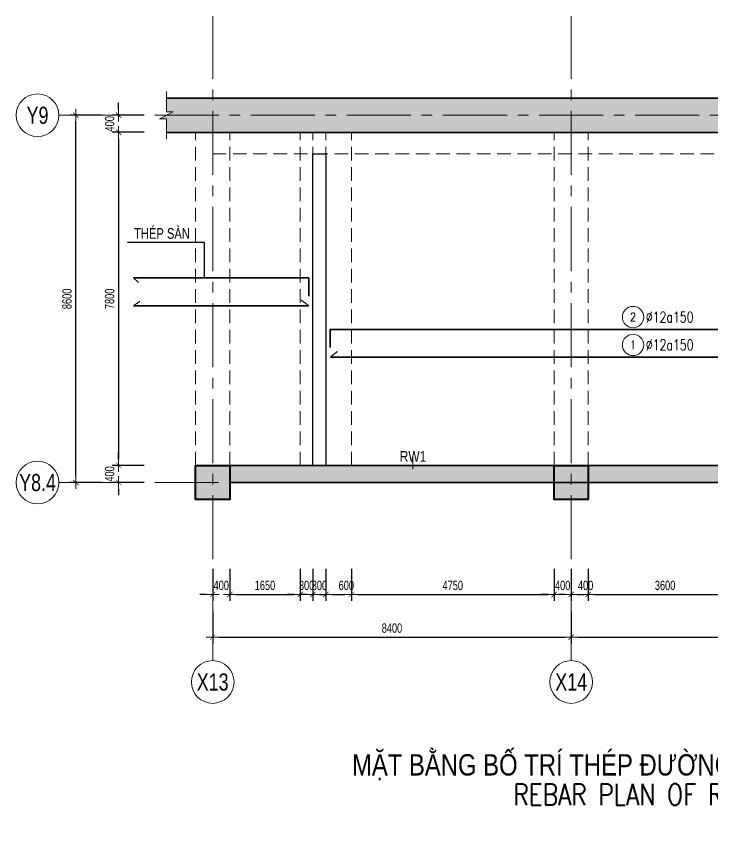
# Model space of a CAD drawing. Header units: millimetres. Extents: x -172050 to 1089997, y 452920 to 1051687.
# Drawn here: x 191797 to 208119, y 516052 to 535034 of the extents above; entities that cross this region are included whole.
import ezdxf
from ezdxf.enums import TextEntityAlignment as Align

# ---------------------------------------------------------------- set-up
doc = ezdxf.new("R2010")
doc.units = ezdxf.units.MM
doc.header["$MEASUREMENT"] = 0
for name, pattern in [('_DASH', [0.6, 0.4, -0.2]), ('CENTER2', [1.125, 0.75, -0.125, 0.125, -0.125]), ('HIDDEN2', [4.7625, 3.175, -1.5875]), ('POD_Grid$0$CENTER2', [1.125, 0.75, -0.125, 0.125, -0.125])]:
    doc.linetypes.add(name, pattern=pattern)
doc.layers.get('Defpoints').update_dxf_attribs({"color": 151, "lineweight": 9})
doc.layers.add('-L-A_OUTLINE', color=2, linetype='Continuous')
doc.layers.add('TT-TEN COT', color=3, linetype='Continuous')
for name, color, linetype, lineweight in [('kata_thep - H', 4, 'Continuous', 35), ('NDC_S_ANNO', 7, 'Continuous', 20), ('NDC_S_AXIS', 5, 'CENTER2', 13), ('NDC_S_BEAM', 3, 'HIDDEN2', 20), ('NDC_S_DIM', 1, 'Continuous', 15), ('NDC_S_ENG TITLE', 3, 'Continuous', 20), ('NDC_S_HATCH MATERIAL', 8, 'Continuous', 13), ('NDC_S_LEADER', 1, 'Continuous', 15), ('NDC_S_SYMBOL', 1, 'Continuous', 15), ('NDC_S_TEXT SYMBOL', 7, 'Continuous', 20), ('NDC_S_VN TEXT', 7, 'Continuous', 20), ('NDC_S_VN TITLE', 6, 'Continuous', 35), ('OF_Diaphram wall$0$NDC_S_WALL', 6, 'Continuous', 35), ('PD_B1F_Col$0$NDC_S-COLUMN', 4, 'Continuous', 40), ('PD_B1F_Col$0$NDC_S_HATCH COLUMN AND WALL', 251, 'Continuous', 13), ('POD_Grid$0$NDC_S_AXIS', 5, 'POD_Grid$0$CENTER2', 13), ('Ramp wall 4.1(B1)$0$NDC_S_WALL', 6, 'Continuous', 35)]:
    doc.layers.add(name, color=color, linetype=linetype, lineweight=lineweight)
doc.styles.add('ARIAL', font='arial.ttf', dxfattribs={"width": 0.8})
doc.styles.add('NDC_ANNO', font='', dxfattribs={"width": 0.8})
doc.styles.add('NDC_ARIAL', font='arial.ttf', dxfattribs={"width": 0.85})
doc.styles.add('NDC_DIM', font='', dxfattribs={"width": 0.75})
doc.styles.add('NDC_EN TXT', font='romans.shx', dxfattribs={"width": 0.8})
doc.styles.add('NDC_VIE TXT', font='arial.ttf', dxfattribs={"width": 0.8})
doc.styles.get('NDC_ANNO').set_extended_font_data('Dotum')
doc.styles.get('NDC_DIM').set_extended_font_data('Dotum')
doc.dimstyles.new('A1-NDC_1-100', dxfattribs={"dimscale": 100, "dimtxt": 2.5, "dimasz": 1, "dimexe": 1, "dimexo": 0, "dimgap": 0.8, "dimtad": 1, "dimdec": 0, "dimdsep": 46, "dimtxsty": 'NDC_ARIAL', "dimblk": 'DIMMARK', "dimcen": 49999.938995, "dimdle": 1.5, "dimclrd": 1, "dimclre": 1, "dimclrt": 3, "dimadec": 0, "dimazin": 0, "dimtfac": 1, "dimtdec": 0, "dimtix": 1, "dimtmove": 2, "dimatfit": 3, "dimfxl": 1, "dimarcsym": 0})
doc.dimstyles.new('NDC_dim_100', dxfattribs={"dimscale": 100, "dimtxt": 2.2, "dimasz": 1.5, "dimexe": 1.5, "dimexo": 2.5, "dimgap": 1, "dimtad": 1, "dimdec": 0, "dimzin": 0, "dimdsep": 46, "dimtxsty": 'NDC_DIM', "dimblk": 'DIMMARK', "dimcen": 0.09, "dimdle": 1.2, "dimclrd": 1, "dimclre": 1, "dimclrt": 3, "dimadec": 0, "dimazin": 0, "dimtfac": 1, "dimtdec": 0, "dimtix": 1, "dimtofl": 0, "dimtmove": 0, "dimatfit": 3, "dimfxl": 6, "dimfxlon": 1, "dimtolj": 1, "dimtzin": 0, "dimarcsym": 0})
doc.dimstyles.new('NDC_dim_iso', dxfattribs={"dimtxt": 2.2, "dimasz": 1, "dimexe": 1.5, "dimexo": 2.5, "dimgap": 1, "dimtad": 1, "dimdec": 0, "dimzin": 0, "dimdsep": 46, "dimtxsty": 'NDC_DIM', "dimblk": 'DIMMARK', "dimcen": 0.09, "dimdle": 1.2, "dimclrd": 1, "dimclre": 1, "dimclrt": 3, "dimadec": 0, "dimazin": 0, "dimtfac": 1, "dimtdec": 0, "dimtix": 1, "dimtofl": 0, "dimtmove": 0, "dimatfit": 3, "dimfxl": 6, "dimfxlon": 1, "dimtolj": 1, "dimtzin": 0, "dimarcsym": 0})

# ---------------------------------------------------------------- blocks, each defined once
blk = doc.blocks.new('PD_B1F_Col$0$cot')
at = {"layer": 'PD_B1F_Col$0$NDC_S_HATCH COLUMN AND WALL', "ltscale": 0.005}
h = blk.add_hatch(color=256, dxfattribs=at)
h.dxf.hatch_style = 1
h.paths.add_polyline_path([(-0.5, 0.5), (0.5, 0.5), (0.5, -0.5), (-0.5, -0.5)])
at = {"layer": 'PD_B1F_Col$0$NDC_S-COLUMN', "ltscale": 0.005}
blk.add_lwpolyline([(-0.5, 0.5), (0.5, 0.5), (0.5, -0.5), (-0.5, -0.5)], close=True, dxfattribs=at)
blk = doc.blocks.new('ramp3')
at = {"layer": 'NDC_S_HATCH MATERIAL'}
h = blk.add_hatch(dxfattribs=at)
h.set_pattern_fill('BT-01', color=252, scale=30, style=0, pattern_type=2)
h.set_pattern_definition([(50, (-904150.39, 141413.11), (215.178055, -18.82564), [22.5, -247.5]), (355, (-904150.39, 141413.1), (-41.6254, 225.65764), [18, -198]), (100.4514, (-904132.46, 141411.54), (173.552815, 206.831863), [19.122057, -210.342634]), (46.1842, (-904150.4, 141473.1), (320.172315, -49.655704), [33.75, -371.25]), (96.6356, (-904123.7, 141468.97), (280.39881, 292.23536), [28.68309, -315.5139]), (351.1842, (-904150.4, 141473.1), (280.39858, 292.23558), [27, -297]), (21, (-904120.39, 141458.11), (179.072116, -120.785667), [22.5, -247.5]), (326, (-904120.39, 141458.1), (72.9946, 217.545014), [18, -198]), (71.4514, (-904105.47, 141448.05), (252.06679, 96.75915), [19.122057, -210.342634]), (37.5, (-904150.39, 141413.11), (3.6479566, 99.868156), [0, -195.6, 0, -201, 0, -198.75]), (7.5, (-904150.39, 141413.11), (78.920861, 118.323514), [0, -114.6, 0, -191.1, 0, -75.75]), (327.5, (-904217.29, 141413.11), (160.146731, -6.7664615), [0, -75, 0, -234, 0, -310.5]), (317.5, (-904247.29, 141413.11), (174.95585, 30.031495), [0, -97.5, 0, -155.4, 0, -220.5]), (45, (-904150.39, 141413.11), (-90.156115, 90.156115), []), (45, (-904150.39, 141449.86), (-90.156115, 90.156115), [])])
h.paths.add_polyline_path([(-685, 8920), (-685, 8600), (26252, 8600), (26252, 9400), (-685, 9400), (-685, 9080), (-525, 9080), (-845, 8920)])
h = blk.add_hatch(dxfattribs=at)
h.set_pattern_fill('BT-01', color=252, scale=30, style=0, pattern_type=2)
h.set_pattern_definition([(50, (-906343.9, 132813.11), (215.178055, -18.82564), [22.5, -247.5]), (355, (-906343.9, 132813.1), (-41.6254, 225.65764), [18, -198]), (100.4514, (-906325.97, 132811.54), (173.552815, 206.831863), [19.122057, -210.342634]), (46.1842, (-906343.9, 132873.1), (320.172315, -49.655704), [33.75, -371.25]), (96.6356, (-906317.22, 132868.97), (280.39881, 292.23536), [28.68309, -315.5139]), (351.1842, (-906343.9, 132873.1), (280.39858, 292.23558), [27, -297]), (21, (-906313.9, 132858.11), (179.072116, -120.785667), [22.5, -247.5]), (326, (-906313.9, 132858.1), (72.9946, 217.545014), [18, -198]), (71.4514, (-906298.98, 132848.05), (252.06679, 96.75915), [19.122057, -210.342634]), (37.5, (-906343.9, 132813.11), (3.6479566, 99.868156), [0, -195.6, 0, -201, 0, -198.75]), (7.5, (-906343.9, 132813.11), (78.920861, 118.323514), [0, -114.6, 0, -191.1, 0, -75.75]), (327.5, (-906410.8, 132813.11), (160.146731, -6.7664615), [0, -75, 0, -234, 0, -310.5]), (317.5, (-906440.8, 132813.11), (174.95585, 30.031495), [0, -97.5, 0, -155.4, 0, -220.5]), (45, (-906343.9, 132813.11), (-90.156115, 90.156115), []), (45, (-906343.9, 132849.86), (-90.156115, 90.156115), [])])
h.paths.add_polyline_path([(800, 400), (24900, 400), (24900, 800), (800, 800)])
at = {"layer": '-L-A_OUTLINE'}
for points in [[(2750, 8100), (3050, 8100), (3050, 800), (2750, 800)], [(23150, 8100), (23450, 8100), (23450, 800), (23150, 800)]]:
    blk.add_lwpolyline(points, close=True, dxfattribs=at)
at = {"layer": 'NDC_S_BEAM', "ltscale": 100}
for p, q in [((0, 800), (0, 8600)), ((400, 8600), (25300, 8600)), ((800, 800), (800, 8600)), ((2450, 800), (2450, 8600)), ((2750, 800), (2750, 8600)), ((3050, 800), (3050, 8600)), ((3650, 800), (3650, 8600)), ((8400, 800), (8400, 8600)), ((9200, 800), (9200, 8600)), ((16800, 800), (16800, 8600)), ((17600, 800), (17600, 8600)), ((22550, 800), (22550, 8600)), ((23150, 800), (23150, 8600)), ((23450, 800), (23450, 8600)), ((23750, 800), (23750, 8600)), ((24900, 800), (24900, 8600)), ((25700, 800), (25700, 8600)), ((400, 8100), (25300, 8100)), ((12800, 800), (12800, 8100)), ((13200, 800), (13200, 8100))]:
    blk.add_line(p, q, dxfattribs=at)
at = {"layer": 'NDC_S_LEADER'}
for points in [[(-685, 9560), (-685, 9080), (-525, 9080), (-845, 8920), (-685, 8920), (-685, 8440)], [(26252, 9560), (26252, 9080), (26412, 9080), (26092, 8920), (26252, 8920), (26252, 8440)]]:
    blk.add_lwpolyline(points, dxfattribs=at)
at = {"layer": 'OF_Diaphram wall$0$NDC_S_WALL', "ltscale": 200}
for points in [[(-685, 9400), (26252, 9400)], [(-685, 8600), (26252, 8600)]]:
    blk.add_lwpolyline(points, dxfattribs=at)
at = {"layer": 'POD_Grid$0$NDC_S_AXIS', "ltscale": 2000}
for p, q in [((400, -3648), (400, 11320)), ((8800, -3648), (8800, 11320)), ((17200, -3648), (17200, 11320)), ((25300, -3648), (25300, 11320)), ((-3204, 9000), (28052, 9000)), ((-3204, 400), (28052, 400))]:
    blk.add_line(p, q, dxfattribs=at)
at = {"layer": 'Ramp wall 4.1(B1)$0$NDC_S_WALL', "ltscale": 200}
blk.add_lwpolyline([(24900, 400), (800, 400), (800, 800), (24900, 800)], close=True, dxfattribs=at)
at = {"xscale": 800, "yscale": 800}
for p in [(400, 400), (8800, 400), (17200, 400), (25300, 400)]:
    blk.add_blockref('PD_B1F_Col$0$cot', p, dxfattribs=at)
blk = doc.blocks.new('DIMMARK')
at = {"layer": 'NDC_S_DIM', "color": 1}
blk.add_line((-1.5, 0), (1, 0), dxfattribs=at)
at = {"layer": 'NDC_S_DIM', "color": 2, "const_width": 0.1}
blk.add_lwpolyline([(-0.42, -0.42), (0.42, 0.42)], dxfattribs=at)
blk = doc.blocks.new('*D801')
at = {"layer": 'Defpoints', "color": 0, "transparency": 16777216}
for p in [(196801, 524515), (198451, 524515), (198451, 521493)]:
    blk.add_point(p, dxfattribs=at)
at = {"layer": 'NDC_S_DIM', "color": 1, "lineweight": -2, "transparency": 16777216}
for p, q in [((196801, 522093), (196801, 521343)), ((198451, 522093), (198451, 521343)), ((196951, 521493), (198301, 521493))]:
    blk.add_line(p, q, dxfattribs=at)
at = {"layer": 'NDC_S_DIM', "color": 1, "lineweight": -2, "transparency": 16777216, "xscale": 150, "yscale": 150, "zscale": 150, "rotation": 180}
blk.add_blockref('DIMMARK', (196801, 521493), dxfattribs=at)
at = {"layer": 'NDC_S_DIM', "color": 1, "lineweight": -2, "transparency": 16777216, "xscale": 150, "yscale": 150, "zscale": 150}
blk.add_blockref('DIMMARK', (198451, 521493), dxfattribs=at)
at = {"layer": 'NDC_S_DIM', "color": 3, "transparency": 16777216, "insert": (197626, 521704), "char_height": 220, "attachment_point": 5, "style": 'NDC_DIM'}
blk.add_mtext('\\A1;1650', dxfattribs=at)
blk = doc.blocks.new('*D802')
at = {"layer": 'Defpoints', "color": 0, "transparency": 16777216}
for p in [(198751, 525015), (198451, 524515), (198751, 521493)]:
    blk.add_point(p, dxfattribs=at)
at = {"layer": 'NDC_S_DIM', "color": 1, "lineweight": -2, "transparency": 16777216}
for p, q in [((198451, 522093), (198451, 521343)), ((198751, 522093), (198751, 521343)), ((198301, 521493), (198151, 521493)), ((198901, 521493), (199051, 521493))]:
    blk.add_line(p, q, dxfattribs=at)
at = {"layer": 'NDC_S_DIM', "color": 1, "lineweight": -2, "transparency": 16777216, "xscale": 150, "yscale": 150, "zscale": 150}
blk.add_blockref('DIMMARK', (198451, 521493), dxfattribs=at)
at = {"layer": 'NDC_S_DIM', "color": 1, "lineweight": -2, "transparency": 16777216, "xscale": 150, "yscale": 150, "zscale": 150, "rotation": 180}
blk.add_blockref('DIMMARK', (198751, 521493), dxfattribs=at)
at = {"layer": 'NDC_S_DIM', "color": 3, "transparency": 16777216, "insert": (198601, 521704), "char_height": 220, "attachment_point": 5, "style": 'NDC_DIM'}
blk.add_mtext('\\A1;300', dxfattribs=at)
blk = doc.blocks.new('*D803')
at = {"layer": 'Defpoints', "color": 0, "transparency": 16777216}
for p in [(198751, 525015), (199051, 525015), (199051, 521493)]:
    blk.add_point(p, dxfattribs=at)
at = {"layer": 'NDC_S_DIM', "color": 1, "lineweight": -2, "transparency": 16777216}
for p, q in [((198751, 522093), (198751, 521343)), ((199051, 522093), (199051, 521343)), ((198601, 521493), (198451, 521493)), ((199201, 521493), (199351, 521493))]:
    blk.add_line(p, q, dxfattribs=at)
at = {"layer": 'NDC_S_DIM', "color": 1, "lineweight": -2, "transparency": 16777216, "xscale": 150, "yscale": 150, "zscale": 150}
blk.add_blockref('DIMMARK', (198751, 521493), dxfattribs=at)
at = {"layer": 'NDC_S_DIM', "color": 1, "lineweight": -2, "transparency": 16777216, "xscale": 150, "yscale": 150, "zscale": 150, "rotation": 180}
blk.add_blockref('DIMMARK', (199051, 521493), dxfattribs=at)
at = {"layer": 'NDC_S_DIM', "color": 3, "transparency": 16777216, "insert": (198901, 521704), "char_height": 220, "attachment_point": 5, "style": 'NDC_DIM'}
blk.add_mtext('\\A1;300', dxfattribs=at)
blk = doc.blocks.new('*D804')
at = {"layer": 'Defpoints', "color": 0, "transparency": 16777216}
for p in [(199051, 525015), (199651, 524515), (199651, 521493)]:
    blk.add_point(p, dxfattribs=at)
at = {"layer": 'NDC_S_DIM', "color": 1, "lineweight": -2, "transparency": 16777216}
for p, q in [((199051, 522093), (199051, 521343)), ((199651, 522093), (199651, 521343)), ((199201, 521493), (199501, 521493))]:
    blk.add_line(p, q, dxfattribs=at)
at = {"layer": 'NDC_S_DIM', "color": 1, "lineweight": -2, "transparency": 16777216, "xscale": 150, "yscale": 150, "zscale": 150, "rotation": 180}
blk.add_blockref('DIMMARK', (199051, 521493), dxfattribs=at)
at = {"layer": 'NDC_S_DIM', "color": 1, "lineweight": -2, "transparency": 16777216, "xscale": 150, "yscale": 150, "zscale": 150}
blk.add_blockref('DIMMARK', (199651, 521493), dxfattribs=at)
at = {"layer": 'NDC_S_DIM', "color": 3, "transparency": 16777216, "insert": (199532, 521704), "char_height": 220, "attachment_point": 5, "style": 'NDC_DIM'}
blk.add_mtext('\\A1;600', dxfattribs=at)
blk = doc.blocks.new('*D805')
at = {"layer": 'Defpoints', "color": 0, "transparency": 16777216}
for p in [(199651, 524515), (204401, 524515), (204401, 521493)]:
    blk.add_point(p, dxfattribs=at)
at = {"layer": 'NDC_S_DIM', "color": 1, "lineweight": -2, "transparency": 16777216}
for p, q in [((199651, 522093), (199651, 521343)), ((204401, 522093), (204401, 521343)), ((199801, 521493), (204251, 521493))]:
    blk.add_line(p, q, dxfattribs=at)
at = {"layer": 'NDC_S_DIM', "color": 1, "lineweight": -2, "transparency": 16777216, "xscale": 150, "yscale": 150, "zscale": 150, "rotation": 180}
blk.add_blockref('DIMMARK', (199651, 521493), dxfattribs=at)
at = {"layer": 'NDC_S_DIM', "color": 1, "lineweight": -2, "transparency": 16777216, "xscale": 150, "yscale": 150, "zscale": 150}
blk.add_blockref('DIMMARK', (204401, 521493), dxfattribs=at)
at = {"layer": 'NDC_S_DIM', "color": 3, "transparency": 16777216, "insert": (202026, 521704), "char_height": 220, "attachment_point": 5, "style": 'NDC_DIM'}
blk.add_mtext('\\A1;4750', dxfattribs=at)
blk = doc.blocks.new('*D806')
at = {"layer": 'Defpoints', "color": 0, "transparency": 16777216}
for p in [(204801, 525015), (204401, 524515), (204801, 521493)]:
    blk.add_point(p, dxfattribs=at)
at = {"layer": 'NDC_S_DIM', "color": 1, "lineweight": -2, "transparency": 16777216}
for p, q in [((204401, 522093), (204401, 521343)), ((204801, 522093), (204801, 521343)), ((204251, 521493), (204101, 521493)), ((204951, 521493), (205101, 521493))]:
    blk.add_line(p, q, dxfattribs=at)
at = {"layer": 'NDC_S_DIM', "color": 1, "lineweight": -2, "transparency": 16777216, "xscale": 150, "yscale": 150, "zscale": 150}
blk.add_blockref('DIMMARK', (204401, 521493), dxfattribs=at)
at = {"layer": 'NDC_S_DIM', "color": 1, "lineweight": -2, "transparency": 16777216, "xscale": 150, "yscale": 150, "zscale": 150, "rotation": 180}
blk.add_blockref('DIMMARK', (204801, 521493), dxfattribs=at)
at = {"layer": 'NDC_S_DIM', "color": 3, "transparency": 16777216, "insert": (204601, 521704), "char_height": 220, "attachment_point": 5, "style": 'NDC_DIM'}
blk.add_mtext('\\A1;400', dxfattribs=at)
blk = doc.blocks.new('*D807')
at = {"layer": 'Defpoints', "color": 0, "transparency": 16777216}
for p in [(204801, 525015), (205201, 524515), (205201, 521493)]:
    blk.add_point(p, dxfattribs=at)
at = {"layer": 'NDC_S_DIM', "color": 1, "lineweight": -2, "transparency": 16777216}
for p, q in [((204801, 522093), (204801, 521343)), ((205201, 522093), (205201, 521343)), ((204651, 521493), (204501, 521493)), ((205351, 521493), (205501, 521493))]:
    blk.add_line(p, q, dxfattribs=at)
at = {"layer": 'NDC_S_DIM', "color": 1, "lineweight": -2, "transparency": 16777216, "xscale": 150, "yscale": 150, "zscale": 150}
blk.add_blockref('DIMMARK', (204801, 521493), dxfattribs=at)
at = {"layer": 'NDC_S_DIM', "color": 1, "lineweight": -2, "transparency": 16777216, "xscale": 150, "yscale": 150, "zscale": 150, "rotation": 180}
blk.add_blockref('DIMMARK', (205201, 521493), dxfattribs=at)
at = {"layer": 'NDC_S_DIM', "color": 3, "transparency": 16777216, "insert": (205138, 521704), "char_height": 220, "attachment_point": 5, "style": 'NDC_DIM'}
blk.add_mtext('\\A1;400', dxfattribs=at)
blk = doc.blocks.new('*D808')
at = {"layer": 'Defpoints', "color": 0, "transparency": 16777216}
for p in [(208801, 525015), (205201, 524515), (208801, 521493)]:
    blk.add_point(p, dxfattribs=at)
at = {"layer": 'NDC_S_DIM', "color": 1, "lineweight": -2, "transparency": 16777216}
for p, q in [((205201, 522093), (205201, 521343)), ((208801, 522093), (208801, 521343)), ((205351, 521493), (208651, 521493))]:
    blk.add_line(p, q, dxfattribs=at)
at = {"layer": 'NDC_S_DIM', "color": 1, "lineweight": -2, "transparency": 16777216, "xscale": 150, "yscale": 150, "zscale": 150, "rotation": 180}
blk.add_blockref('DIMMARK', (205201, 521493), dxfattribs=at)
at = {"layer": 'NDC_S_DIM', "color": 1, "lineweight": -2, "transparency": 16777216, "xscale": 150, "yscale": 150, "zscale": 150}
blk.add_blockref('DIMMARK', (208801, 521493), dxfattribs=at)
at = {"layer": 'NDC_S_DIM', "color": 3, "transparency": 16777216, "insert": (207001, 521704), "char_height": 220, "attachment_point": 5, "style": 'NDC_DIM'}
blk.add_mtext('\\A1;3600', dxfattribs=at)
blk = doc.blocks.new('*D819')
at = {"layer": 'Defpoints', "color": 0, "transparency": 16777216}
for p in [(196401, 523715), (204801, 523715), (204801, 520493)]:
    blk.add_point(p, dxfattribs=at)
at = {"layer": 'NDC_S_DIM', "color": 1, "lineweight": -2, "transparency": 16777216}
for p, q in [((196401, 521093), (196401, 520343)), ((204801, 521093), (204801, 520343)), ((196551, 520493), (204651, 520493))]:
    blk.add_line(p, q, dxfattribs=at)
at = {"layer": 'NDC_S_DIM', "color": 1, "lineweight": -2, "transparency": 16777216, "xscale": 150, "yscale": 150, "zscale": 150, "rotation": 180}
blk.add_blockref('DIMMARK', (196401, 520493), dxfattribs=at)
at = {"layer": 'NDC_S_DIM', "color": 1, "lineweight": -2, "transparency": 16777216, "xscale": 150, "yscale": 150, "zscale": 150}
blk.add_blockref('DIMMARK', (204801, 520493), dxfattribs=at)
at = {"layer": 'NDC_S_DIM', "color": 3, "transparency": 16777216, "insert": (200601, 520704), "char_height": 220, "attachment_point": 5, "style": 'NDC_DIM'}
blk.add_mtext('\\A1;8400', dxfattribs=at)
blk = doc.blocks.new('*D820')
at = {"layer": 'Defpoints', "color": 0, "transparency": 16777216}
for p in [(204801, 523715), (213201, 523318), (213201, 520493)]:
    blk.add_point(p, dxfattribs=at)
at = {"layer": 'NDC_S_DIM', "color": 1, "lineweight": -2, "transparency": 16777216}
for p, q in [((204801, 521093), (204801, 520343)), ((213201, 521093), (213201, 520343)), ((204951, 520493), (213051, 520493))]:
    blk.add_line(p, q, dxfattribs=at)
at = {"layer": 'NDC_S_DIM', "color": 1, "lineweight": -2, "transparency": 16777216, "xscale": 150, "yscale": 150, "zscale": 150, "rotation": 180}
blk.add_blockref('DIMMARK', (204801, 520493), dxfattribs=at)
at = {"layer": 'NDC_S_DIM', "color": 1, "lineweight": -2, "transparency": 16777216, "xscale": 150, "yscale": 150, "zscale": 150}
blk.add_blockref('DIMMARK', (213201, 520493), dxfattribs=at)
at = {"layer": 'NDC_S_DIM', "color": 3, "transparency": 16777216, "insert": (209001, 520704), "char_height": 220, "attachment_point": 5, "style": 'NDC_DIM'}
blk.add_mtext('\\A1;8400', dxfattribs=at)
blk = doc.blocks.new('*U165')
at = {"layer": 'NDC_S_SYMBOL'}
blk.add_line((0, 5), (0, 9), dxfattribs=at)
blk.add_circle((0, 0), 5, dxfattribs=at)
at = {"layer": 'NDC_S_TEXT SYMBOL', "color": 7, "style": 'NDC_ANNO', "width": 0.8}
blk.add_attdef('GRID', text='', height=4, dxfattribs=at).set_placement((0, 0), align=Align.MIDDLE)
blk = doc.blocks.new('*D822')
at = {"layer": 'Defpoints', "color": 0, "transparency": 16777216}
for p in [(196401, 524859), (196801, 524515), (196401, 521493)]:
    blk.add_point(p, dxfattribs=at)
at = {"layer": 'NDC_S_DIM', "color": 1, "lineweight": -2, "transparency": 16777216}
for p, q in [((196401, 522093), (196401, 521343)), ((196801, 522093), (196801, 521343)), ((196251, 521493), (196101, 521493)), ((196951, 521493), (197101, 521493))]:
    blk.add_line(p, q, dxfattribs=at)
at = {"layer": 'NDC_S_DIM', "color": 1, "lineweight": -2, "transparency": 16777216, "xscale": 150, "yscale": 150, "zscale": 150}
blk.add_blockref('DIMMARK', (196401, 521493), dxfattribs=at)
at = {"layer": 'NDC_S_DIM', "color": 1, "lineweight": -2, "transparency": 16777216, "xscale": 150, "yscale": 150, "zscale": 150, "rotation": 180}
blk.add_blockref('DIMMARK', (196801, 521493), dxfattribs=at)
at = {"layer": 'NDC_S_DIM', "color": 3, "transparency": 16777216, "insert": (196601, 521704), "char_height": 220, "attachment_point": 5, "style": 'NDC_DIM'}
blk.add_mtext('\\A1;400', dxfattribs=at)
blk = doc.blocks.new('*U166')
at = {"layer": 'NDC_S_SYMBOL'}
blk.add_line((5, 0), (9, 0), dxfattribs=at)
blk.add_circle((0, 0), 5, dxfattribs=at)
at = {"layer": 'NDC_S_TEXT SYMBOL', "color": 7, "style": 'NDC_ANNO', "width": 0.8}
blk.add_attdef('GRID', text='', height=4, rotation=270, dxfattribs=at).set_placement((0, 0), align=Align.MIDDLE)
blk = doc.blocks.new('*D823')
at = {"layer": 'Defpoints', "color": 0, "transparency": 16777216}
for p in [(195826, 532315), (194197, 524515), (196306, 524515)]:
    blk.add_point(p, dxfattribs=at)
at = {"layer": 'NDC_S_DIM', "color": 1, "lineweight": -2, "transparency": 16777216}
for p, q in [((194797, 532315), (194047, 532315)), ((194197, 532165), (194197, 524665)), ((194797, 524515), (194047, 524515))]:
    blk.add_line(p, q, dxfattribs=at)
at = {"layer": 'NDC_S_DIM', "color": 1, "lineweight": -2, "transparency": 16777216, "xscale": 150, "yscale": 150, "zscale": 150}
for p, rotation in [((194197, 532315), 90), ((194197, 524515), 270)]:
    blk.add_blockref('DIMMARK', p, dxfattribs=dict(at, rotation=rotation))
at = {"layer": 'NDC_S_DIM', "color": 3, "transparency": 16777216, "insert": (193987, 528415), "char_height": 220, "attachment_point": 5, "rotation": 90, "style": 'NDC_DIM'}
blk.add_mtext('\\A1;7800', dxfattribs=at)
blk = doc.blocks.new('*D824')
at = {"layer": 'Defpoints', "color": 0, "transparency": 16777216}
for p in [(193197, 532715), (195076, 532715), (195880, 524115)]:
    blk.add_point(p, dxfattribs=at)
at = {"layer": 'NDC_S_DIM', "color": 1, "lineweight": -2, "transparency": 16777216}
for p, q in [((193797, 532715), (193047, 532715)), ((193197, 524265), (193197, 532565)), ((193797, 524115), (193047, 524115))]:
    blk.add_line(p, q, dxfattribs=at)
at = {"layer": 'NDC_S_DIM', "color": 1, "lineweight": -2, "transparency": 16777216, "xscale": 150, "yscale": 150, "zscale": 150}
for p, rotation in [((193197, 532715), 90), ((193197, 524115), 270)]:
    blk.add_blockref('DIMMARK', p, dxfattribs=dict(at, rotation=rotation))
at = {"layer": 'NDC_S_DIM', "color": 3, "transparency": 16777216, "insert": (192987, 528415), "char_height": 220, "attachment_point": 5, "rotation": 90, "style": 'NDC_DIM'}
blk.add_mtext('\\A1;8600', dxfattribs=at)
blk = doc.blocks.new('*D774')
at = {"layer": 'Defpoints', "color": 0, "transparency": 16777216}
for p in [(196306, 524515), (194197, 524115), (195880, 524115)]:
    blk.add_point(p, dxfattribs=at)
at = {"layer": 'NDC_S_DIM', "color": 1, "lineweight": -2, "transparency": 16777216}
for p, q in [((194197, 524665), (194197, 524815)), ((194797, 524515), (194047, 524515)), ((194797, 524115), (194047, 524115)), ((194197, 523965), (194197, 523815))]:
    blk.add_line(p, q, dxfattribs=at)
at = {"layer": 'NDC_S_DIM', "color": 1, "lineweight": -2, "transparency": 16777216, "xscale": 150, "yscale": 150, "zscale": 150}
for p, rotation in [((194197, 524515), 270), ((194197, 524115), 90)]:
    blk.add_blockref('DIMMARK', p, dxfattribs=dict(at, rotation=rotation))
at = {"layer": 'NDC_S_DIM', "color": 3, "transparency": 16777216, "insert": (193987, 524315), "char_height": 220, "attachment_point": 5, "rotation": 90, "style": 'NDC_DIM'}
blk.add_mtext('\\A1;400', dxfattribs=at)
blk = doc.blocks.new('*D775')
at = {"layer": 'Defpoints', "color": 0, "transparency": 16777216}
for p in [(194197, 532715), (195136, 532715), (195826, 532315)]:
    blk.add_point(p, dxfattribs=at)
at = {"layer": 'NDC_S_DIM', "color": 1, "lineweight": -2, "transparency": 16777216}
for p, q in [((194197, 532865), (194197, 533015)), ((194797, 532715), (194047, 532715)), ((194797, 532315), (194047, 532315)), ((194197, 532165), (194197, 532015))]:
    blk.add_line(p, q, dxfattribs=at)
at = {"layer": 'NDC_S_DIM', "color": 1, "lineweight": -2, "transparency": 16777216, "xscale": 150, "yscale": 150, "zscale": 150}
for p, rotation in [((194197, 532715), 270), ((194197, 532315), 90)]:
    blk.add_blockref('DIMMARK', p, dxfattribs=dict(at, rotation=rotation))
at = {"layer": 'NDC_S_DIM', "color": 3, "transparency": 16777216, "insert": (193987, 532515), "char_height": 220, "attachment_point": 5, "rotation": 90, "style": 'NDC_DIM'}
blk.add_mtext('\\A1;400', dxfattribs=at)
blk = doc.blocks.new('Drawing name_symbol')
at = {"layer": 'NDC_S_ENG TITLE', "style": 'NDC_EN TXT', "width": 0.8}
blk.add_attdef('SECTDET1', text='', height=5, dxfattribs=at).set_placement((0, 1.01), align=Align.CENTER)
at = {"layer": 'NDC_S_TEXT SYMBOL', "lineweight": 25, "style": 'NDC_ANNO', "width": 0.8}
blk.add_attdef('SSCALE', text='', height=2.5, dxfattribs=at).set_placement((0, -4), align=Align.CENTER)
at = {"layer": 'NDC_S_VN TITLE', "style": 'NDC_VIE TXT', "width": 0.8}
blk.add_attdef('SECTDET2', text='', height=5, dxfattribs=at).set_placement((0, 7.97), align=Align.CENTER)
blk = doc.blocks.new('*U222')
blk.add_circle((-2.5, 0), 2.5)
at = {"layer": 'NDC_S_VN TEXT', "color": 7, "style": 'NDC_EN TXT', "width": 0.8}
blk.add_attdef('SH2', text='', height=2, dxfattribs=at).set_placement((-2.5, 0), align=Align.MIDDLE)
at = {"layer": 'NDC_S_VN TEXT', "color": 3, "style": 'NDC_EN TXT', "width": 0.75}
blk.add_attdef('DKKC1', (0.5, -1.25), '', height=2.5, dxfattribs=at)
blk = doc.blocks.new('*U179')
at = {"layer": 'NDC_S_ANNO', "ltscale": 0.8, "style": 'ARIAL', "width": 0.8}
blk.add_attdef('TEN', text='', height=2.5, dxfattribs=at).set_placement((0, 3), align=Align.MIDDLE_CENTER)
at = {"layer": 'NDC_S_ANNO', "ltscale": 0.8, "style": 'ARIAL', "width": 0.8, "flags": 1}
blk.add_attdef('CHU_THICH', text='', height=2.5, dxfattribs=at).set_placement((0, 0), align=Align.MIDDLE_CENTER)
at = {"layer": 'Defpoints'}
blk.add_leader([(0, 0), (0, 3)], dimstyle='NDC_dim_iso', override={"dimgap": 0.625, "dimtad": 0}, dxfattribs=at)

msp = doc.modelspace()

# ---------------------------------------------------------------- linework, layer by layer
at = {"layer": 'kata_thep - H', "color": 4}
for points in [[(198650.8, 528477.1), (198650.8, 528905.4), (194548.4, 528905.4), (194666, 528800.3)], [(199150.8, 527272.8), (199150.8, 527701), (219050.8, 527701), (219050.8, 527272.8)]]:
    msp.add_lwpolyline(points, dxfattribs=at)
at = {"layer": 'kata_thep - H', "color": 4, "linetype": '_DASH', "ltscale": 20}
for points in [[(194696.3, 528360.7), (194548.4, 528252.8), (198650.8, 528252.8), (198472.9, 528390.1)], [(218900.3, 527168.7), (219050.8, 527048.4), (199150.8, 527048.4), (199328.7, 527185.7)]]:
    msp.add_lwpolyline(points, dxfattribs=at)

# ---------------------------------------------------------------- block references
at = {"layer": 'NDC_S_ANNO', "xscale": 100, "yscale": 100, "zscale": 100}
msp.add_blockref('Drawing name_symbol', (209368.9, 516455.9), dxfattribs=at).add_auto_attribs({'SECTDET1': 'REBAR PLAN OF RAMP 1 FROM B1F TO B2F', 'SECTDET2': 'MẶT BẰNG BỐ TRÍ THÉP ĐƯỜNG DỐC 1 TỪ TẦNG HẦM 1 XUỐNG HẦM 2', 'SSCALE': 'SCALE 1 : 100'})
at = {"layer": 'NDC_S_AXIS'}
ref = msp.add_blockref('*U166', (192297.3, 532714.7), dxfattribs=dict(at, xscale=100, yscale=100, zscale=100))
ref.add_attrib('GRID', 'Y9', dxfattribs={"layer": 'NDC_S_TEXT SYMBOL', "color": 7, "height": 400, "style": 'NDC_ANNO', "width": 0.8}).set_placement((192297.3, 532714.7), align=Align.MIDDLE)
ref = msp.add_blockref('*U166', (192297.3, 524114.7), dxfattribs=dict(at, xscale=100, yscale=100, zscale=100))
ref.add_attrib('GRID', 'Y8.4', dxfattribs={"layer": 'NDC_S_TEXT SYMBOL', "color": 7, "height": 400, "style": 'NDC_ANNO', "width": 0.8}).set_placement((192297.3, 524114.7), align=Align.MIDDLE)
at = {"layer": 'NDC_S_AXIS', "xscale": 100, "yscale": 100, "zscale": 100}
for p, values in [((196400.8, 519443.4), {'GRID': 'X13'}), ((204800.8, 519443.4), {'GRID': 'X14'})]:
    msp.add_blockref('*U165', p, dxfattribs=at).add_auto_attribs(values)
at = {"layer": 'NDC_S_DIM'}
msp.add_blockref('ramp3', (196000.8, 523714.7), dxfattribs=at)
at = {"layer": 'NDC_S_VN TEXT', "xscale": 100, "yscale": 100, "zscale": 100}
for name, p, values in [('*U222', (206499.9, 527989.6), {'SH2': '2', 'DKKC1': '%%C12a150'}), ('*U222', (206499.9, 527337), {'SH2': '1', 'DKKC1': '%%C12a150'}), ('*U179', (201094.1, 524426), {'TEN': 'RW1'})]:
    msp.add_blockref(name, p, dxfattribs=at).add_auto_attribs(values)

# ---------------------------------------------------------------- texts
at = {"layer": 'TT-TEN COT', "style": 'ARIAL', "width": 0.75}
msp.add_text('THÉP SÀN', height=250, dxfattribs=at).set_placement((195212.6, 529977.6), align=Align.MIDDLE)

# ---------------------------------------------------------------- dimensions: what is measured, and where the dimension line sits
at = {"layer": 'NDC_S_DIM'}
for base, p1, p2, picture, middle in [((194197.3, 532714.7), (195826.3, 532314.7), (195136.3, 532714.7), '*D775', (193987.1, 532514.7)), ((194197.3, 524514.7), (195826.3, 532314.7), (196305.5, 524514.7), '*D823', (193987.1, 528414.7)), ((194197.3, 524114.7), (196305.5, 524514.7), (195880.1, 524114.7), '*D774', (193987.1, 524314.7))]:
    dim = msp.add_linear_dim(base=base, p1=p1, p2=p2, angle=90, dimstyle='NDC_dim_100', override={"dimtmove": 1}, dxfattribs=at)
    dim.commit()
    dim.dimension.update_dxf_attribs({"geometry": picture, "text_midpoint": middle})
dim = msp.add_linear_dim(base=(193197.3, 532714.7), p1=(195880.1, 524114.7), p2=(195076.3, 532714.7), angle=90, dimstyle='NDC_dim_100', dxfattribs=at)
dim.commit()
dim.dimension.update_dxf_attribs({"geometry": '*D824', "text_midpoint": (192987.1, 528414.7)})
for base, p1, p2, picture, middle in [((196400.8, 521493.4), (196800.8, 524514.7), (196400.8, 524858.6), '*D822', (196600.8, 521703.5)), ((198750.8, 521493.4), (198450.8, 524514.7), (198750.8, 525014.7), '*D802', (198600.8, 521703.5)), ((199050.8, 521493.4), (198750.8, 525014.7), (199050.8, 525014.7), '*D803', (198900.8, 521703.5)), ((204800.8, 521493.4), (204400.8, 524514.7), (204800.8, 525014.7), '*D806', (204600.8, 521703.5)), ((208800.8, 521493.4), (205200.8, 524514.7), (208800.8, 525014.7), '*D808', (207000.8, 521703.5)), ((204400.8, 521493.4), (199650.8, 524514.7), (204400.8, 524514.7), '*D805', (202025.8, 521703.5)), ((213200.8, 520493.4), (204800.8, 523714.7), (213200.8, 523318.3), '*D820', (209000.8, 520703.5))]:
    dim = msp.add_linear_dim(base=base, p1=p1, p2=p2, dimstyle='NDC_dim_100', override={"dimtmove": 1}, dxfattribs=at)
    dim.commit()
    dim.dimension.update_dxf_attribs({"geometry": picture, "text_midpoint": middle})
for base, p1, p2, picture, middle in [((199650.8, 521493.4), (199050.8, 525014.7), (199650.8, 524514.7), '*D804', (199531.5, 521493.4)), ((205200.8, 521493.4), (204800.8, 525014.7), (205200.8, 524514.7), '*D807', (205138.5, 521493.4))]:
    dim = msp.add_linear_dim(base=base, p1=p1, p2=p2, dimstyle='NDC_dim_100', override={"dimtmove": 1}, dxfattribs=at)
    dim.commit()
    dim.dimension.update_dxf_attribs({"geometry": picture, "text_midpoint": middle, "dimtype": 160})
for base, p1, p2, picture, middle in [((198450.8, 521493.4), (196800.8, 524514.7), (198450.8, 524514.7), '*D801', (197625.8, 521703.5)), ((204800.8, 520493.4), (196400.8, 523714.7), (204800.8, 523714.7), '*D819', (200600.8, 520703.5))]:
    dim = msp.add_linear_dim(base=base, p1=p1, p2=p2, dimstyle='NDC_dim_100', dxfattribs=at)
    dim.commit()
    dim.dimension.update_dxf_attribs({"geometry": picture, "text_midpoint": middle})

# ---------------------------------------------------------------- leaders
msp.add_leader([(196205.4, 528905.4), (196205.4, 529733.2), (194408.8, 529733.2)], dimstyle='A1-NDC_1-100')

doc.saveas('drawing.dxf')
